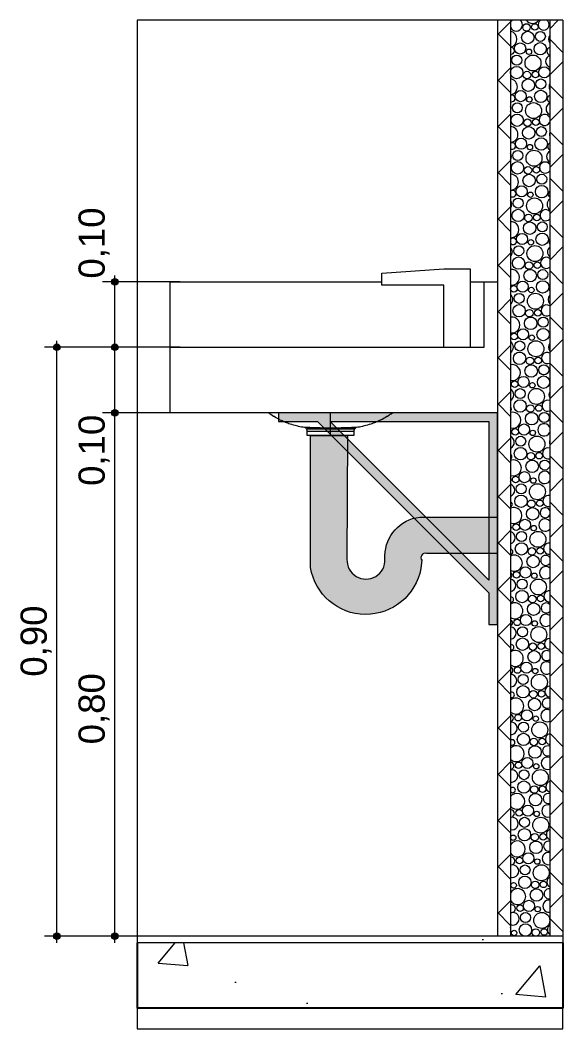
# Model space of a CAD drawing. Header units: metres. Extents: x -1.1 to 45.1, y -1 to 1.8.
# Drawn here: x 37.534 to 38.363, y -0.992 to 0.55 of the extents above; entities that cross this region are included whole.
import ezdxf

# ---------------------------------------------------------------- set-up
doc = ezdxf.new("R2010")
doc.units = ezdxf.units.M
doc.header["$MEASUREMENT"] = 0
for name, color, linetype, lineweight, true_color in [('01_BPC.180e Vista Bancada_22_COTAS EXECUTIVO.EXEC_Caneta_No__25', 7, 'Continuous', 13, 0x982312), ('01_BPC.180e Vista Bancada_22_LAJES.EST_Caneta_No__254', 7, 'Continuous', 0, 0xd1c9ad), ('01_BPC.180e Vista Bancada_22_LAJES.EST_Caneta_No__95', 7, 'Continuous', 0, 0xaeaeae), ('01_BPC.180e Vista Bancada_22_LAJES.EST_Caneta_No__97', 7, 'Continuous', 13, 0x6b6b6b), ('01_BPC.180e Vista Bancada_22_LOUCAS-METAIS.ARQ_Caneta_No__13', 7, 'Continuous', 0, 0xaaaaaa), ('01_BPC.180e Vista Bancada_22_LOUCAS-METAIS.ARQ_Caneta_No__95', 7, 'Continuous', 0, 0xaeaeae), ('01_BPC.180e Vista Bancada_22_LOUCAS-METAIS.ARQ_Caneta_No__96', 7, 'Continuous', 0, 0xb6b6b6), ('01_BPC.180e Vista Bancada_22_PAREDE CONSTRUIR_Caneta_No__19', 7, 'Continuous', 0, 0xe9e9e9), ('01_BPC.180e Vista Bancada_22_PAREDE CONSTRUIR_Caneta_No__95', 7, 'Continuous', 0, 0xaeaeae), ('01_BPC.180e Vista Bancada_22_PAREDE CONSTRUIR_Caneta_No__96', 7, 'Continuous', 0, 0xb6b6b6)]:
    doc.layers.add(name, color=color, linetype=linetype, lineweight=lineweight, true_color=true_color)
for name, color, linetype, lineweight in [('01_BPC.180e Vista Bancada_22_LAJES.EST_Caneta_No__4', 7, 'Continuous', 25), ('01_BPC.180e Vista Bancada_22_LAJES.EST_Caneta_No__7', 7, 'Continuous', 13), ('01_BPC.180e Vista Bancada_22_PAREDE CONSTRUIR_Caneta_No__241', 7, 'Continuous', 13), ('01_BPC.180e Vista Bancada_22_PAREDE CONSTRUIR_Caneta_No__5', 7, 'Continuous', 20), ('01_BPC.180e Vista Bancada_22_PAREDE CONSTRUIR_Caneta_No__83', 84, 'Continuous', 0)]:
    doc.layers.add(name, color=color, linetype=linetype, lineweight=lineweight)
doc.layers.add('01_BPC.180e Vista Bancada_22_PAREDE CONSTRUIR', color=7, linetype='Continuous')
doc.styles.add('GENERATED_STYLE_1', font='arial.ttf')
pattern_1 = [(45, (101.72671, -0.85023), (-0.03535534, 0.03535534), []), (135, (101.72671, -0.85023), (0.03535534, 0.03535534), [])]

# ---------------------------------------------------------------- blocks, each defined once
blk = doc.blocks.new('*X182', base_point=(26.7118, -15.2096))
at = {"layer": '01_BPC.180e Vista Bancada_22_PAREDE CONSTRUIR_Caneta_No__96', "color": 253, "linetype": 'Continuous', "lineweight": 0, "ltscale": 1000, "true_color": 0xb6b6b6}
for centre, radius in [((38.3073, 0.5387), 0.00572), ((38.32, 0.5394), 0.00501), ((38.3092, 0.5232), 0.00954), ((38.3284, 0.525), 0.00767), ((38.2975, 0.5065), 0.00851), ((38.3282, 0.5061), 0.00946), ((38.2924, 0.4886), 0.00767), ((38.3172, 0.4843), 0.0122), ((38.311, 0.5014), 0.00414), ((38.2922, 0.4697), 0.00946), ((38.3343, 0.4701), 0.00851), ((38.308, 0.4659), 0.00572), ((38.3208, 0.4666), 0.00501), ((38.31, 0.4504), 0.00954), ((38.3292, 0.4522), 0.00767), ((38.2983, 0.4337), 0.00851), ((38.3117, 0.4286), 0.00414), ((38.329, 0.4333), 0.00946), ((38.2932, 0.4158), 0.00767), ((38.318, 0.4115), 0.0122), ((38.293, 0.3969), 0.00946), ((38.3107, 0.3776), 0.00954), ((38.3088, 0.3931), 0.00572), ((38.3215, 0.3938), 0.00501), ((38.3299, 0.3794), 0.00767), ((38.299, 0.3609), 0.00851), ((38.3125, 0.3558), 0.00414), ((38.3297, 0.3605), 0.00946), ((38.2939, 0.343), 0.00767), ((38.3187, 0.3387), 0.0122), ((38.2937, 0.3241), 0.00946), ((38.3095, 0.3203), 0.00572), ((38.3223, 0.321), 0.00501), ((38.3114, 0.3048), 0.00954), ((38.3306, 0.3066), 0.00767), ((38.2997, 0.2881), 0.00851), ((38.3304, 0.2877), 0.00946), ((38.2946, 0.2702), 0.00767), ((38.3195, 0.2659), 0.0122), ((38.3132, 0.283), 0.00414), ((38.2944, 0.2513), 0.00946), ((38.3102, 0.2475), 0.00572), ((38.323, 0.2482), 0.00501), ((38.3122, 0.232), 0.00954), ((38.3314, 0.2338), 0.00767), ((38.3005, 0.2153), 0.00851), ((38.3312, 0.2149), 0.00946), ((38.2954, 0.1974), 0.00767), ((38.3202, 0.1931), 0.0122), ((38.314, 0.2102), 0.00414), ((38.2952, 0.1785), 0.00946), ((38.311, 0.1747), 0.00572), ((38.3238, 0.1754), 0.00501), ((38.3129, 0.1592), 0.00954), ((38.3321, 0.161), 0.00767), ((38.2878, 0.139), 0.00501), ((38.3012, 0.1425), 0.00851), ((38.3147, 0.1374), 0.00414), ((38.3319, 0.1421), 0.00946), ((38.2961, 0.1246), 0.00767), ((38.3209, 0.1203), 0.0122), ((38.2959, 0.1057), 0.00946), ((38.3137, 0.0864), 0.00954), ((38.3117, 0.1019), 0.00572), ((38.3245, 0.1026), 0.00501), ((38.3329, 0.0882), 0.00767), ((38.302, 0.0697), 0.00851), ((38.3327, 0.0693), 0.00946), ((38.2885, 0.0662), 0.00501), ((38.3154, 0.0646), 0.00414), ((38.2969, 0.0518), 0.00767), ((38.3217, 0.0475), 0.0122), ((38.2967, 0.0329), 0.00946), ((38.3125, 0.0291), 0.00572), ((38.3252, 0.0298), 0.00501), ((38.3144, 0.0136), 0.00954), ((38.3336, 0.0154), 0.00767), ((38.3027, -0.0031), 0.00851), ((38.3334, -0.0035), 0.00946), ((38.2892, -0.0066), 0.00501), ((38.2976, -0.021), 0.00767), ((38.3224, -0.0253), 0.0122), ((38.3162, -0.0082), 0.00414), ((38.2974, -0.0399), 0.00946), ((38.3132, -0.0437), 0.00572), ((38.326, -0.043), 0.00501), ((38.3151, -0.0592), 0.00954), ((38.3344, -0.0574), 0.00767), ((38.29, -0.0794), 0.00501), ((38.3035, -0.0759), 0.00851), ((38.3169, -0.081), 0.00414), ((38.2984, -0.0938), 0.00767), ((38.3232, -0.0981), 0.0122), ((38.2981, -0.1127), 0.00946), ((38.3159, -0.132), 0.00954), ((38.314, -0.1165), 0.00572), ((38.3267, -0.1158), 0.00501), ((38.3351, -0.1302), 0.00767), ((38.2907, -0.1522), 0.00501), ((38.3042, -0.1487), 0.00851), ((38.3177, -0.1538), 0.00414), ((38.2991, -0.1666), 0.00767), ((38.3239, -0.1709), 0.0122), ((38.2989, -0.1855), 0.00946), ((38.3147, -0.1893), 0.00572), ((38.3275, -0.1886), 0.00501), ((38.3166, -0.2048), 0.00954), ((38.3049, -0.2215), 0.00851), ((38.2915, -0.225), 0.00501), ((38.3184, -0.2266), 0.00414), ((38.2998, -0.2394), 0.00767), ((38.3247, -0.2437), 0.0122), ((38.2996, -0.2583), 0.00946), ((38.3154, -0.2621), 0.00572), ((38.3282, -0.2614), 0.00501), ((38.3174, -0.2776), 0.00954), ((38.2922, -0.2978), 0.00501), ((38.3057, -0.2943), 0.00851), ((38.3006, -0.3122), 0.00767), ((38.3254, -0.3165), 0.0122), ((38.3192, -0.2994), 0.00414), ((38.3004, -0.3311), 0.00946), ((38.3162, -0.3349), 0.00572), ((38.3289, -0.3342), 0.00501), ((38.3181, -0.3504), 0.00954), ((38.2929, -0.3706), 0.00501), ((38.3064, -0.3671), 0.00851), ((38.3199, -0.3722), 0.00414), ((38.3013, -0.385), 0.00767), ((38.3261, -0.3893), 0.0122), ((38.3011, -0.4039), 0.00946), ((38.3189, -0.4232), 0.00954), ((38.3169, -0.4077), 0.00572), ((38.3297, -0.407), 0.00501), ((38.3072, -0.4399), 0.00851), ((38.2937, -0.4434), 0.00501), ((38.3206, -0.445), 0.00414), ((38.3021, -0.4578), 0.00767), ((38.3269, -0.4621), 0.0122), ((38.3019, -0.4767), 0.00946), ((38.3177, -0.4805), 0.00572), ((38.3304, -0.4798), 0.00501), ((38.3196, -0.496), 0.00954), ((38.3079, -0.5127), 0.00851), ((38.2944, -0.5162), 0.00501), ((38.3028, -0.5306), 0.00767), ((38.3276, -0.5349), 0.0122), ((38.3214, -0.5178), 0.00414), ((38.3026, -0.5495), 0.00946), ((38.3184, -0.5533), 0.00572), ((38.3312, -0.5526), 0.00501), ((38.3203, -0.5688), 0.00954), ((38.2952, -0.589), 0.00501), ((38.3086, -0.5855), 0.00851), ((38.3035, -0.6034), 0.00767), ((38.3284, -0.6077), 0.0122), ((38.3221, -0.5905), 0.00414), ((38.3033, -0.6223), 0.00946), ((38.3191, -0.6261), 0.00572), ((38.3319, -0.6254), 0.00501), ((38.3211, -0.6416), 0.00954), ((38.2959, -0.6618), 0.00501), ((38.3094, -0.6583), 0.00851), ((38.3229, -0.6633), 0.00414), ((38.3043, -0.6762), 0.00767), ((38.3291, -0.6805), 0.0122), ((38.3041, -0.6951), 0.00946), ((38.3199, -0.6989), 0.00572), ((38.3327, -0.6982), 0.00501), ((38.2869, -0.6997), 0.00414), ((38.3218, -0.7144), 0.00954), ((38.3101, -0.7311), 0.00851), ((38.2967, -0.7346), 0.00501), ((38.3236, -0.7361), 0.00414), ((38.305, -0.749), 0.00767), ((38.3298, -0.7533), 0.0122), ((38.2876, -0.7725), 0.00414), ((38.3048, -0.7679), 0.00946), ((38.3206, -0.7717), 0.00572), ((38.3334, -0.771), 0.00501), ((38.3226, -0.7872), 0.00954), ((38.3109, -0.8039), 0.00851), ((38.2974, -0.8074), 0.00501), ((38.3058, -0.8218), 0.00767), ((38.3306, -0.8261), 0.0122), ((38.3243, -0.8089), 0.00414), ((38.3056, -0.8407), 0.00946), ((38.2883, -0.8453), 0.00414), ((38.3214, -0.8445), 0.00572), ((38.3341, -0.8438), 0.00501)]:
    blk.add_circle(centre, radius, dxfattribs=at)
for centre, radius, start, end in [((38.2915, 0.5425), 0.00946, 202.6715, 50.3911), ((38.2915, 0.5425), 0.00946, 129.6091, 157.3285), ((38.3165, 0.5571), 0.0122, 216.7668, 323.2333), ((38.3335, 0.5429), 0.00851, 126.3313, 53.669), ((38.2805, 0.5207), 0.0122, 280.5606, 79.4394), ((38.3532, 0.5207), 0.0122, 149.0351, 210.9649), ((38.284, 0.503), 0.00501, 254.9492, 105.0508), ((38.346, 0.4868), 0.00954, 109.6645, 250.3355), ((38.344, 0.5023), 0.00572, 102.9185, 257.0815), ((38.2812, 0.4479), 0.0122, 277.0483, 82.9517), ((38.354, 0.4479), 0.0122, 156.6429, 203.3571), ((38.2848, 0.4302), 0.00501, 245.9493, 114.0507), ((38.3448, 0.4295), 0.00572, 110.6865, 249.3135), ((38.274, 0.414), 0.00954, 337.1008, 22.8992), ((38.3467, 0.414), 0.00954, 114.4709, 245.5291), ((38.335, 0.3973), 0.00851, 24.5642, 335.4358), ((38.282, 0.3751), 0.0122, 273.5624, 86.4376), ((38.3547, 0.3751), 0.0122, 168.1312, 191.8688), ((38.2855, 0.3574), 0.00501, 236.2608, 123.7392), ((38.3455, 0.3567), 0.00572, 118.8779, 241.1221), ((38.2747, 0.3412), 0.00954, 327.5087, 32.4913), ((38.3474, 0.3412), 0.00954, 119.4687, 240.5313), ((38.3357, 0.3245), 0.00851, 34.6779, 325.3221), ((38.2827, 0.3023), 0.0122, 270.0898, 89.9102), ((38.2863, 0.2846), 0.00501, 225.3091, 134.6909), ((38.3462, 0.2839), 0.00572, 127.7802, 232.2198), ((38.2754, 0.2684), 0.00954, 319.9742, 40.0258), ((38.3482, 0.2684), 0.00954, 124.727, 235.273), ((38.3365, 0.2517), 0.00851, 42.6733, 317.3267), ((38.2835, 0.2295), 0.0122, 266.6174, 93.3826), ((38.287, 0.2118), 0.00501, 211.663, 148.337), ((38.2762, 0.1956), 0.00954, 313.4749, 46.5251), ((38.3489, 0.1956), 0.00954, 130.3447, 229.6553), ((38.347, 0.2111), 0.00572, 137.9297, 222.0703), ((38.3372, 0.1789), 0.00851, 49.6016, 310.3984), ((38.2842, 0.1567), 0.0122, 263.1326, 96.8674), ((38.3477, 0.1383), 0.00572, 150.6934, 209.3066), ((38.2769, 0.1228), 0.00954, 307.6125, 52.3875), ((38.3497, 0.1228), 0.00954, 136.4774, 223.5226), ((38.338, 0.1061), 0.00851, 55.8774, 304.1226), ((38.2849, 0.0839), 0.0122, 259.622, 100.378), ((38.2777, 0.05), 0.00954, 302.1813, 57.8187), ((38.3504, 0.05), 0.00954, 143.4003, 216.5997), ((38.3387, 0.0333), 0.00851, 61.7166, 298.2834), ((38.2794, 0.0282), 0.00414, 322.9258, 37.0742), ((38.2857, 0.0111), 0.0122, 256.0715, 103.9285), ((38.2784, -0.0228), 0.00954, 297.0574, 62.9426), ((38.3511, -0.0228), 0.00954, 151.7074, 208.2926), ((38.2802, -0.0446), 0.00414, 308.2095, 51.7905), ((38.3395, -0.0395), 0.00851, 67.2506, 292.7494), ((38.2864, -0.0617), 0.0122, 252.4655, 107.5345), ((38.3341, -0.0763), 0.00946, 24.7078, 335.2922), ((38.2791, -0.0956), 0.00954, 292.1581, 67.8419), ((38.3402, -0.1123), 0.00851, 72.5683, 287.4317), ((38.3519, -0.0956), 0.00954, 163.3869, 196.6131), ((38.2809, -0.1174), 0.00414, 296.0542, 63.9458), ((38.2872, -0.1345), 0.0122, 248.7862, 111.2138), ((38.278, -0.1529), 0.00572, 326.8949, 33.1051), ((38.3349, -0.1491), 0.00946, 33.8929, 326.1071), ((38.2799, -0.1684), 0.00954, 287.4244, 72.5756), ((38.3409, -0.1851), 0.00851, 77.7349, 282.2651), ((38.2817, -0.1902), 0.00414, 285.0644, 74.9356), ((38.2879, -0.2073), 0.0122, 245.0126, 114.9874), ((38.3358, -0.203), 0.00767, 25.7607, 334.2393), ((38.3356, -0.2219), 0.00946, 41.2612, 318.7388), ((38.2787, -0.2257), 0.00572, 315.0708, 44.9292), ((38.2806, -0.2412), 0.00954, 282.8106, 77.1894), ((38.2824, -0.263), 0.00414, 274.6223, 85.3777), ((38.3417, -0.2579), 0.00851, 82.8017, 277.1983), ((38.2887, -0.2801), 0.0122, 241.1192, 118.8808), ((38.3366, -0.2758), 0.00767, 36.4908, 323.5092), ((38.3364, -0.2947), 0.00946, 47.6746, 312.3254), ((38.2794, -0.2985), 0.00572, 305.3304, 54.6696), ((38.2814, -0.314), 0.00954, 278.28, 81.72), ((38.3424, -0.3307), 0.00851, 87.8124, 272.1876), ((38.2832, -0.3358), 0.00414, 264.334, 95.666), ((38.2894, -0.3529), 0.0122, 237.0738, 122.9262), ((38.3373, -0.3486), 0.00767, 44.9854, 315.0146), ((38.2802, -0.3713), 0.00572, 296.654, 63.346), ((38.3371, -0.3675), 0.00946, 53.4895, 306.5105), ((38.2821, -0.3868), 0.00954, 273.801, 86.199), ((38.3432, -0.4035), 0.00851, 92.8064, 267.1936), ((38.2839, -0.4086), 0.00414, 253.8563, 106.1437), ((38.2901, -0.4257), 0.0122, 232.8339, 127.1661), ((38.3381, -0.4214), 0.00767, 52.3655, 307.6345), ((38.3379, -0.4403), 0.00946, 58.8955, 301.1045), ((38.2809, -0.4441), 0.00572, 288.5971, 71.4029), ((38.2829, -0.4596), 0.00954, 269.3453, 90.6547), ((38.2846, -0.4814), 0.00414, 242.7828, 117.2172), ((38.3439, -0.4763), 0.00851, 97.8219, 262.1781), ((38.2909, -0.4985), 0.0122, 228.341, 131.659), ((38.3388, -0.4942), 0.00767, 59.0722, 300.9278), ((38.3386, -0.5131), 0.00946, 64.009, 295.991), ((38.2817, -0.5169), 0.00572, 280.9074, 79.0926), ((38.2836, -0.5324), 0.00954, 264.8856, 95.1144), ((38.2854, -0.5541), 0.00414, 230.4552, 129.5448), ((38.3446, -0.5491), 0.00851, 102.8986, 257.1014), ((38.2916, -0.5713), 0.0122, 223.509, 136.491), ((38.3395, -0.567), 0.00767, 65.3362, 294.6638), ((38.2824, -0.5897), 0.00572, 273.413, 86.587), ((38.3393, -0.5859), 0.00946, 68.9084, 291.0916), ((38.2843, -0.6052), 0.00954, 260.3946, 99.6054), ((38.3454, -0.6219), 0.00851, 108.0809, 251.9191), ((38.2861, -0.6269), 0.00414, 215.3138, 144.6862), ((38.2924, -0.6441), 0.0122, 218.202, 141.798), ((38.3403, -0.6398), 0.00767, 71.2991, 288.7009), ((38.2831, -0.6625), 0.00572, 265.977, 94.023), ((38.3401, -0.6587), 0.00946, 73.6509, 286.3491), ((38.2851, -0.678), 0.00954, 255.843, 104.157), ((38.3461, -0.6947), 0.00851, 113.4214, 246.5786), ((38.2931, -0.7169), 0.0122, 212.1772, 147.8228), ((38.341, -0.7126), 0.00767, 77.0581, 282.9419), ((38.3408, -0.7315), 0.00946, 78.2806, 281.7194), ((38.2839, -0.7353), 0.00572, 258.472, 101.528), ((38.2858, -0.7508), 0.00954, 251.198, 108.802), ((38.3469, -0.7675), 0.00851, 118.9878, 241.0122), ((38.2938, -0.7897), 0.0122, 204.9095, 155.0905), ((38.3418, -0.7854), 0.00767, 82.6865, 277.3135), ((38.3416, -0.8043), 0.00946, 82.8338, 277.1662), ((38.2846, -0.8081), 0.00572, 250.7594, 109.2406), ((38.2866, -0.8236), 0.00954, 246.4208, 113.5792), ((38.2749, -0.8403), 0.00851, 337.7335, 22.2665), ((38.3476, -0.8403), 0.00851, 124.8728, 235.1272)]:
    blk.add_arc(centre, radius, start, end, dxfattribs=at)

msp = doc.modelspace()

# ---------------------------------------------------------------- hatches: boundary and pattern name
at = {"layer": '01_BPC.180e Vista Bancada_22_COTAS EXECUTIVO.EXEC_Caneta_No__25', "linetype": 'Continuous', "lineweight": 13, "true_color": 0x982312}
for points in [[(37.6733, 0.1498), (37.6737, 0.1479), (37.6748, 0.1462), (37.6764, 0.1451), (37.6783, 0.1448), (37.6802, 0.1451), (37.6819, 0.1462), (37.683, 0.1479), (37.6833, 0.1498), (37.683, 0.1517), (37.6819, 0.1533), (37.6802, 0.1544), (37.6783, 0.1548), (37.6764, 0.1544), (37.6748, 0.1533), (37.6737, 0.1517)], [(37.5848, 0.0498), (37.5852, 0.0479), (37.5862, 0.0462), (37.5879, 0.0451), (37.5898, 0.0448), (37.5917, 0.0451), (37.5933, 0.0462), (37.5944, 0.0479), (37.5948, 0.0498), (37.5944, 0.0517), (37.5933, 0.0533), (37.5917, 0.0544), (37.5898, 0.0548), (37.5879, 0.0544), (37.5862, 0.0533), (37.5852, 0.0517)], [(37.6733, 0.0498), (37.6737, 0.0479), (37.6748, 0.0462), (37.6764, 0.0451), (37.6783, 0.0448), (37.6802, 0.0451), (37.6819, 0.0462), (37.683, 0.0479), (37.6833, 0.0498), (37.683, 0.0517), (37.6819, 0.0533), (37.6802, 0.0544), (37.6783, 0.0548), (37.6764, 0.0544), (37.6748, 0.0533), (37.6737, 0.0517)], [(37.6733, -0.0502), (37.6737, -0.0521), (37.6748, -0.0538), (37.6764, -0.0549), (37.6783, -0.0552), (37.6802, -0.0549), (37.6819, -0.0538), (37.683, -0.0521), (37.6833, -0.0502), (37.683, -0.0483), (37.6819, -0.0467), (37.6802, -0.0456), (37.6783, -0.0452), (37.6764, -0.0456), (37.6748, -0.0467), (37.6737, -0.0483)], [(37.5848, -0.8502), (37.5852, -0.8521), (37.5862, -0.8538), (37.5879, -0.8549), (37.5898, -0.8552), (37.5917, -0.8549), (37.5933, -0.8538), (37.5944, -0.8521), (37.5948, -0.8502), (37.5944, -0.8483), (37.5933, -0.8467), (37.5917, -0.8456), (37.5898, -0.8452), (37.5879, -0.8456), (37.5862, -0.8467), (37.5852, -0.8483)], [(37.6733, -0.8502), (37.6737, -0.8521), (37.6748, -0.8538), (37.6764, -0.8549), (37.6783, -0.8552), (37.6802, -0.8549), (37.6819, -0.8538), (37.683, -0.8521), (37.6833, -0.8502), (37.683, -0.8483), (37.6819, -0.8467), (37.6802, -0.8456), (37.6783, -0.8452), (37.6764, -0.8456), (37.6748, -0.8467), (37.6737, -0.8483)]]:
    msp.add_hatch(color=24, dxfattribs=at).paths.add_polyline_path(points)
at = {"layer": '01_BPC.180e Vista Bancada_22_LAJES.EST_Caneta_No__254', "linetype": 'Continuous', "lineweight": 0, "true_color": 0xd1c9ad}
h = msp.add_hatch(dxfattribs=at)
h.set_pattern_fill('Haie_OD_0016', color=9, style=0, pattern_type=2)
h.set_pattern_definition([(45, (101.7267, -0.35023), (-0.159099, 0.159099), [0, -0.15, 0, -0.225]), (110, (102.2267, -0.35023), (0.21143084, 0.0769545), [0, -0.11, 0, -0.19])])
h.paths.add_polyline_path([(37.7127, -0.8502), (37.7127, -0.8602), (38.3627, -0.8602), (38.3627, -0.8502)])
at = {"layer": '01_BPC.180e Vista Bancada_22_LAJES.EST_Caneta_No__97', "linetype": 'Continuous', "lineweight": 13, "true_color": 0x6b6b6b}
h = msp.add_hatch(dxfattribs=at)
h.set_pattern_fill('AR_CONC_0016', color=251, style=0, pattern_type=2)
h.set_pattern_definition([(50, (101.7267, -0.85023), (-0.546554, 0.0478173), [0.05715, -0.62865]), (355, (101.7267, -0.85023), (-0.1057303, 0.5731705), [0.04572, -0.5029218]), (100.4514, (101.77226, -0.8542), (0.4408237, 0.5253533), [0.04857, -0.5342707]), (46.1842, (101.7267, -0.6978), (-0.813237, 0.126127), [0.085725, -0.942975]), (96.6356, (101.7945, -0.70834), (0.712212, 0.742278), [0.072855, -0.801407]), (351.1842, (101.7267, -0.6978), (0.712212, 0.742278), [0.06858, -0.754379]), (21, (101.8029, -0.73593), (-0.4548432, 0.3067956), [0.05715, -0.62865]), (326, (101.8029, -0.73593), (0.185406, 0.552564), [0.04572, -0.50292]), (71.4514, (101.8408, -0.7615), (0.6402493, 0.2457683), [0.04857, -0.53427]), (37.5, (101.7267, -0.85023), (0.0092658, 0.2536651), [0, -0.496824, 0, -0.51054, 0, -0.504825]), (7.5, (101.7267, -0.85023), (0.200459, 0.3005417), [0, -0.291084, 0, -0.485394, 0, -0.192405]), (327.5, (101.55678, -0.85023), (-0.4067718, 0.0171862), [0, -0.1905, 0, -0.59436, 0, -0.78867]), (317.5, (101.4806, -0.85023), (0.4443875, 0.0762795), [0, -0.24765, 0, -0.394716, 0, -0.56007])])
h.paths.add_polyline_path([(37.7127, -0.8602), (37.7127, -0.9602), (38.3627, -0.9602), (38.3627, -0.8602)])
at = {"layer": '01_BPC.180e Vista Bancada_22_PAREDE CONSTRUIR_Caneta_No__19', "linetype": 'Continuous', "lineweight": 0, "true_color": 0x747474}
msp.add_hatch(color=8, dxfattribs=at).paths.add_polyline_path([(37.9773, -0.2868, 0.84251), (38.1458, -0.2882), (38.1475, -0.2757, -0.731296), (38.1545, -0.2651), (38.2632, -0.2651), (38.2632, -0.2098), (38.1558, -0.2098), (38.1441, -0.2098, 0.37921), (38.091, -0.2686), (38.091, -0.274, -1.047804), (38.033, -0.274), (38.0337, -0.0852), (37.9773, -0.0854)])
at = {"layer": '01_BPC.180e Vista Bancada_22_PAREDE CONSTRUIR_Caneta_No__83', "linetype": 'Continuous', "lineweight": 0}
h = msp.add_hatch(dxfattribs=at)
h.set_pattern_fill('Placomur_0016', color=84, style=0, pattern_type=2)
h.set_pattern_definition(pattern_1)
h.paths.add_polyline_path([(38.2827, 0.5498), (38.2627, 0.5498), (38.2627, -0.8502), (38.2827, -0.8502)])
h = msp.add_hatch(dxfattribs=at)
h.set_pattern_fill('Placomur_0016', color=84, style=0, pattern_type=2)
h.set_pattern_definition(pattern_1)
h.paths.add_polyline_path([(38.3427, 0.5498), (38.3427, -0.8502), (38.3627, -0.8502), (38.3627, 0.5498)])
at = {"layer": '01_BPC.180e Vista Bancada_22_PAREDE CONSTRUIR_Caneta_No__95', "linetype": 'Continuous', "lineweight": 0, "true_color": 0x797979}
h = msp.add_hatch(color=8, dxfattribs=at)
h.paths.add_polyline_path([(38.2627, -0.0638), (38.2627, -0.0502), (37.9282, -0.0502), (37.9282, -0.0638), (37.9882, -0.0638), (38.2496, -0.3252), (38.2496, -0.3738), (38.2627, -0.3738)])
h.paths.add_polyline_path([(38.2496, -0.0638), (38.2496, -0.306), (38.0074, -0.0638)], flags=0)

# ---------------------------------------------------------------- linework, layer by layer
at = {"layer": '01_BPC.180e Vista Bancada_22_COTAS EXECUTIVO.EXEC_Caneta_No__25', "color": 24, "linetype": 'Continuous', "lineweight": 13, "ltscale": 1000, "true_color": 0x982312}
for p, q in [((37.6783, 0.1548), (37.6783, 0.1598)), ((37.6733, 0.1498), (37.6596, 0.1498)), ((37.6783, 0.0548), (37.6783, 0.1448)), ((37.7783, 0.1498), (37.6833, 0.1498)), ((37.5848, 0.0498), (37.571, 0.0498)), ((37.5898, 0.0548), (37.5898, 0.0598)), ((37.6898, 0.0498), (37.5948, 0.0498)), ((37.6733, 0.0498), (37.6596, 0.0498)), ((37.7783, 0.0498), (37.6833, 0.0498)), ((37.5898, -0.8452), (37.5898, 0.0448)), ((37.6783, -0.0452), (37.6783, 0.0448)), ((37.6733, -0.0502), (37.6596, -0.0502)), ((37.6783, -0.8452), (37.6783, -0.0552)), ((37.7783, -0.0502), (37.6833, -0.0502)), ((37.5848, -0.8502), (37.571, -0.8502)), ((37.5898, -0.8602), (37.5898, -0.8552)), ((37.6898, -0.8502), (37.5948, -0.8502)), ((37.6733, -0.8502), (37.6596, -0.8502)), ((37.6783, -0.8602), (37.6783, -0.8552)), ((37.7783, -0.8502), (37.6833, -0.8502))]:
    msp.add_line(p, q, dxfattribs=at)
for centre in [(37.6783, 0.1498), (37.5898, 0.0498), (37.6783, 0.0498), (37.6783, -0.0502), (37.5898, -0.8502), (37.6783, -0.8502)]:
    msp.add_circle(centre, 0.005, dxfattribs=at)
at = {"layer": '01_BPC.180e Vista Bancada_22_LAJES.EST_Caneta_No__4', "color": 7, "linetype": 'Continuous', "lineweight": 25, "ltscale": 1000}
for p, q in [((37.7127, -0.8602), (37.7127, -0.9602)), ((38.3627, -0.8602), (38.3627, -0.9602)), ((38.3627, -0.9602), (37.7127, -0.9602))]:
    msp.add_line(p, q, dxfattribs=at)
at = {"layer": '01_BPC.180e Vista Bancada_22_LAJES.EST_Caneta_No__7', "color": 7, "linetype": 'Continuous', "lineweight": 13, "ltscale": 1000}
for p, q in [((37.7127, -0.8502), (37.7127, -0.8602)), ((38.2627, -0.8502), (37.7127, -0.8502)), ((38.3627, -0.8602), (37.7127, -0.8602)), ((38.3627, -0.8502), (38.3627, -0.8602))]:
    msp.add_line(p, q, dxfattribs=at)
at = {"layer": '01_BPC.180e Vista Bancada_22_LAJES.EST_Caneta_No__7', "color": 7, "linetype": 'Continuous', "lineweight": 13, "ltscale": 1000, "flags": 128}
msp.add_lwpolyline([(38.3627, -0.8502), (38.3427, -0.8502), (38.2827, -0.8502), (38.2627, -0.8502)], dxfattribs=at)
at = {"layer": '01_BPC.180e Vista Bancada_22_LAJES.EST_Caneta_No__95', "color": 253, "linetype": 'Continuous', "lineweight": 0, "ltscale": 1000, "true_color": 0xaeaeae}
for p, q in [((37.7127, -0.9602), (37.7127, -0.9918)), ((38.3627, -0.9918), (38.3627, -0.9602)), ((37.7127, -0.9918), (38.3627, -0.9918))]:
    msp.add_line(p, q, dxfattribs=at)
at = {"layer": '01_BPC.180e Vista Bancada_22_LOUCAS-METAIS.ARQ_Caneta_No__13', "color": 253, "linetype": 'Continuous', "lineweight": 0, "ltscale": 1000, "true_color": 0xaaaaaa}
for p, q in [((38.2427, 0.1498), (38.2627, 0.1498)), ((38.2427, 0.0498), (38.2427, 0.1498)), ((37.7627, 0.0498), (38.2427, 0.0498)), ((37.7627, -0.0502), (37.7627, 0.0498)), ((38.2627, -0.0502), (37.7627, -0.0502))]:
    msp.add_line(p, q, dxfattribs=at)
at = {"layer": '01_BPC.180e Vista Bancada_22_LOUCAS-METAIS.ARQ_Caneta_No__95', "color": 253, "linetype": 'Continuous', "lineweight": 0, "ltscale": 1000, "true_color": 0xaeaeae}
for p, q in [((37.7627, 0.1498), (38.0861, 0.1498)), ((37.7627, 0.0498), (37.7627, 0.1498)), ((38.2211, 0.1498), (38.2427, 0.1498))]:
    msp.add_line(p, q, dxfattribs=at)
at = {"layer": '01_BPC.180e Vista Bancada_22_LOUCAS-METAIS.ARQ_Caneta_No__96', "color": 253, "linetype": 'Continuous', "lineweight": 0, "ltscale": 1000, "true_color": 0xb6b6b6}
for p, q in [((38.0861, 0.1631), (38.1811, 0.1698)), ((38.1811, 0.1698), (38.2211, 0.1698)), ((38.2211, 0.1698), (38.2211, 0.0498)), ((38.0861, 0.1448), (38.0861, 0.1631)), ((38.1811, 0.1448), (38.0861, 0.1448)), ((38.1811, 0.0498), (38.1811, 0.1448)), ((37.9131, -0.0504), (37.9129, -0.0502)), ((37.915, -0.0518), (37.9131, -0.0504)), ((37.9159, -0.0524), (37.915, -0.0518)), ((37.9169, -0.0531), (37.9159, -0.0524)), ((37.9189, -0.0544), (37.9169, -0.0531)), ((37.9209, -0.0557), (37.9189, -0.0544)), ((37.9217, -0.0562), (37.9209, -0.0557)), ((37.9236, -0.0574), (37.9217, -0.0562)), ((37.9256, -0.0585), (37.9236, -0.0574)), ((37.9277, -0.0596), (37.9256, -0.0585)), ((37.9297, -0.0607), (37.9277, -0.0596)), ((37.9301, -0.0609), (37.9297, -0.0607)), ((37.9324, -0.062), (37.9301, -0.0609)), ((38.0078, -0.0505), (38.0078, -0.0502)), ((38.0078, -0.0515), (38.0078, -0.0505)), ((38.0078, -0.0525), (38.0078, -0.0515)), ((38.0078, -0.0537), (38.0078, -0.0525)), ((38.0078, -0.0548), (38.0078, -0.0537)), ((38.0078, -0.0559), (38.0078, -0.0548)), ((38.0078, -0.0569), (38.0078, -0.0559)), ((38.0078, -0.057), (38.0078, -0.0569)), ((38.0078, -0.058), (38.0078, -0.057)), ((38.0078, -0.0589), (38.0078, -0.058)), ((38.0078, -0.0599), (38.0078, -0.0589)), ((38.0078, -0.0607), (38.0078, -0.0599)), ((38.0078, -0.0624), (38.0078, -0.0607)), ((38.0861, -0.0606), (38.0828, -0.0622)), ((38.0855, -0.0609), (38.0832, -0.062)), ((38.0876, -0.0598), (38.0855, -0.0609)), ((38.0876, -0.0598), (38.0861, -0.0606)), ((38.0898, -0.0586), (38.0876, -0.0598)), ((38.0919, -0.0574), (38.0898, -0.0586)), ((38.0939, -0.0562), (38.0919, -0.0574)), ((38.0947, -0.0557), (38.0939, -0.0562)), ((38.0967, -0.0544), (38.0947, -0.0557)), ((38.0987, -0.0531), (38.0967, -0.0544)), ((38.1005, -0.0519), (38.0987, -0.0531)), ((38.1004, -0.0519), (38.1005, -0.0519)), ((38.1006, -0.0518), (38.1005, -0.0519)), ((38.1025, -0.0504), (38.1006, -0.0518)), ((38.1006, -0.0518), (38.102, -0.0507)), ((38.1007, -0.0517), (38.1006, -0.0518)), ((38.1025, -0.0504), (38.1027, -0.0502)), ((37.934, -0.0628), (37.9324, -0.062)), ((37.9357, -0.0635), (37.934, -0.0628)), ((37.9374, -0.0643), (37.9357, -0.0635)), ((37.9391, -0.065), (37.9374, -0.0643)), ((37.9408, -0.0657), (37.9391, -0.065)), ((37.9426, -0.0663), (37.9408, -0.0657)), ((37.9444, -0.067), (37.9426, -0.0663)), ((37.9462, -0.0676), (37.9444, -0.067)), ((37.9488, -0.0684), (37.9462, -0.0676)), ((37.9513, -0.0692), (37.9488, -0.0684)), ((37.9537, -0.0699), (37.9513, -0.0692)), ((37.9559, -0.0704), (37.9537, -0.0699)), ((37.958, -0.0709), (37.9559, -0.0704)), ((37.9588, -0.0711), (37.958, -0.0709)), ((37.9612, -0.0716), (37.9588, -0.0711)), ((37.9635, -0.072), (37.9612, -0.0716)), ((37.9635, -0.072), (37.9636, -0.072)), ((37.9635, -0.072), (37.9635, -0.072)), ((37.9661, -0.0724), (37.9636, -0.072)), ((37.9686, -0.0728), (37.9661, -0.0724)), ((37.9687, -0.0728), (37.9686, -0.0728)), ((37.9686, -0.0728), (37.9686, -0.0728)), ((37.9689, -0.0729), (37.9687, -0.0728)), ((37.9696, -0.0728), (37.9689, -0.0728)), ((37.969, -0.0729), (37.9689, -0.0729)), ((37.9691, -0.073), (37.969, -0.0729)), ((37.9692, -0.0731), (37.9691, -0.073)), ((37.9696, -0.0732), (37.9692, -0.0731)), ((37.9692, -0.0731), (37.9749, -0.0738)), ((37.9702, -0.0729), (37.9696, -0.0728)), ((37.9706, -0.0732), (37.9696, -0.0732)), ((37.9709, -0.0729), (37.9702, -0.0729)), ((37.9723, -0.0733), (37.9706, -0.0732)), ((37.9717, -0.0729), (37.9709, -0.0729)), ((37.971, -0.0753), (37.9754, -0.0746)), ((37.9728, -0.0753), (37.971, -0.0753)), ((37.9715, -0.0759), (37.971, -0.0753)), ((37.9718, -0.0766), (37.9715, -0.0759)), ((37.9727, -0.0729), (37.9717, -0.0729)), ((37.9721, -0.0773), (37.9718, -0.0766)), ((37.9745, -0.0733), (37.9723, -0.0733)), ((37.9723, -0.0733), (37.9749, -0.0738)), ((37.9742, -0.073), (37.9727, -0.0729)), ((37.978, -0.0753), (37.9728, -0.0753)), ((37.976, -0.073), (37.9742, -0.073)), ((37.9774, -0.0734), (37.9745, -0.0733)), ((37.9749, -0.0738), (37.9754, -0.0746)), ((37.978, -0.0731), (37.976, -0.073)), ((37.9807, -0.0735), (37.9774, -0.0734)), ((37.9802, -0.0732), (37.978, -0.0731)), ((37.9862, -0.0753), (37.978, -0.0753)), ((37.9829, -0.0732), (37.9802, -0.0732)), ((37.9845, -0.0736), (37.9807, -0.0735)), ((37.9858, -0.0733), (37.9829, -0.0732)), ((37.9887, -0.0738), (37.9845, -0.0736)), ((37.9888, -0.0734), (37.9858, -0.0733)), ((37.9964, -0.0753), (37.9862, -0.0753)), ((37.9931, -0.0739), (37.9887, -0.0738)), ((37.992, -0.0735), (37.9888, -0.0734)), ((37.9957, -0.0736), (37.992, -0.0735)), ((37.9979, -0.074), (37.9931, -0.0739)), ((37.997, -0.0737), (37.9957, -0.0736)), ((38.0078, -0.0753), (37.9964, -0.0753)), ((38.0033, -0.0738), (37.997, -0.0737)), ((38.0028, -0.0741), (37.9979, -0.074)), ((38.0078, -0.0742), (38.0028, -0.0741)), ((38.0078, -0.0738), (38.0033, -0.0738)), ((38.0078, -0.064), (38.0078, -0.0624)), ((38.0078, -0.0641), (38.0078, -0.064)), ((38.0078, -0.0645), (38.0078, -0.0641)), ((38.0078, -0.0654), (38.0078, -0.0645)), ((38.0078, -0.0663), (38.0078, -0.0654)), ((38.0078, -0.0671), (38.0078, -0.0663)), ((38.0078, -0.0679), (38.0078, -0.0671)), ((38.0078, -0.0686), (38.0078, -0.0679)), ((38.0078, -0.0693), (38.0078, -0.0686)), ((38.0078, -0.07), (38.0078, -0.0693)), ((38.0078, -0.0706), (38.0078, -0.07)), ((38.0078, -0.0708), (38.0078, -0.0706)), ((38.0078, -0.0717), (38.0078, -0.0708)), ((38.0078, -0.0721), (38.0078, -0.0717)), ((38.0078, -0.0721), (38.0078, -0.0725)), ((38.0078, -0.0729), (38.0078, -0.0725)), ((38.0078, -0.0732), (38.0078, -0.0729)), ((38.0078, -0.0734), (38.0078, -0.0732)), ((38.0078, -0.0736), (38.0078, -0.0734)), ((38.0078, -0.0737), (38.0078, -0.0736)), ((38.0078, -0.0736), (38.0078, -0.0737)), ((38.0078, -0.0738), (38.0078, -0.0738)), ((38.0123, -0.0738), (38.0078, -0.0738)), ((38.0078, -0.0738), (38.0078, -0.0738)), ((38.0078, -0.0739), (38.0078, -0.0738)), ((38.0078, -0.074), (38.0078, -0.0739)), ((38.0078, -0.0742), (38.0078, -0.074)), ((38.0128, -0.0741), (38.0078, -0.0742)), ((38.0078, -0.0744), (38.0078, -0.0742)), ((38.0078, -0.0746), (38.0078, -0.0744)), ((38.0078, -0.0748), (38.0078, -0.0746)), ((38.0078, -0.0751), (38.0078, -0.0748)), ((38.0078, -0.0753), (38.0078, -0.0751)), ((38.0192, -0.0753), (38.0078, -0.0753)), ((38.0078, -0.0759), (38.0078, -0.0753)), ((38.0078, -0.0766), (38.0078, -0.0759)), ((38.0078, -0.0773), (38.0078, -0.0766)), ((38.0186, -0.0737), (38.0123, -0.0738)), ((38.0177, -0.074), (38.0128, -0.0741)), ((38.0224, -0.0739), (38.0177, -0.074)), ((38.0249, -0.0734), (38.0186, -0.0737)), ((38.0294, -0.0753), (38.0192, -0.0753)), ((38.0214, -0.0736), (38.0194, -0.0736)), ((38.0243, -0.0735), (38.0214, -0.0736)), ((38.0269, -0.0738), (38.0224, -0.0739)), ((38.0273, -0.0734), (38.0243, -0.0735)), ((38.0311, -0.0736), (38.0269, -0.0738)), ((38.0301, -0.0733), (38.0273, -0.0734)), ((38.0376, -0.0753), (38.0294, -0.0753)), ((38.0329, -0.0732), (38.0301, -0.0733)), ((38.0349, -0.0735), (38.0311, -0.0736)), ((38.0354, -0.0732), (38.0329, -0.0732)), ((38.0382, -0.0734), (38.0349, -0.0735)), ((38.0367, -0.0731), (38.0354, -0.0732)), ((38.0384, -0.0731), (38.0367, -0.0731)), ((38.0428, -0.0753), (38.0376, -0.0753)), ((38.0411, -0.0733), (38.0382, -0.0734)), ((38.0399, -0.073), (38.0384, -0.0731)), ((38.0413, -0.073), (38.0399, -0.073)), ((38.0433, -0.0733), (38.0411, -0.0733)), ((38.0426, -0.0729), (38.0413, -0.073)), ((38.0437, -0.0729), (38.0426, -0.0729)), ((38.0446, -0.0753), (38.0428, -0.0753)), ((38.045, -0.0732), (38.0433, -0.0733)), ((38.0438, -0.0766), (38.0435, -0.0773)), ((38.0447, -0.0729), (38.0437, -0.0729)), ((38.0441, -0.0759), (38.0438, -0.0766)), ((38.0446, -0.0753), (38.0441, -0.0759)), ((38.0449, -0.0749), (38.0446, -0.0753)), ((38.0455, -0.0729), (38.0447, -0.0729)), ((38.0453, -0.0744), (38.0449, -0.0749)), ((38.046, -0.0732), (38.045, -0.0732)), ((38.0457, -0.074), (38.0453, -0.0744)), ((38.0461, -0.0728), (38.0455, -0.0729)), ((38.046, -0.0736), (38.0457, -0.074)), ((38.0464, -0.0731), (38.046, -0.0732)), ((38.0464, -0.0731), (38.046, -0.0736)), ((38.0468, -0.0728), (38.0461, -0.0728)), ((38.0465, -0.073), (38.0464, -0.0731)), ((38.0467, -0.0729), (38.0465, -0.073)), ((38.0467, -0.0729), (38.0466, -0.0729)), ((38.0469, -0.0728), (38.0467, -0.0729)), ((38.047, -0.0728), (38.0468, -0.0728)), ((38.047, -0.0728), (38.0469, -0.0728)), ((38.0495, -0.0724), (38.047, -0.0728)), ((38.0521, -0.072), (38.0495, -0.0724)), ((38.052, -0.072), (38.0521, -0.072)), ((38.0544, -0.0716), (38.0521, -0.072)), ((38.0568, -0.0711), (38.0544, -0.0716)), ((38.0576, -0.0709), (38.0568, -0.0711)), ((38.0597, -0.0704), (38.0576, -0.0709)), ((38.0618, -0.0699), (38.0597, -0.0704)), ((38.0643, -0.0692), (38.0618, -0.0699)), ((38.0668, -0.0684), (38.0643, -0.0692)), ((38.0694, -0.0676), (38.0668, -0.0684)), ((38.0712, -0.067), (38.0694, -0.0676)), ((38.073, -0.0663), (38.0712, -0.067)), ((38.0748, -0.0657), (38.073, -0.0663)), ((38.0765, -0.065), (38.0748, -0.0657)), ((38.0782, -0.0643), (38.0765, -0.065)), ((38.0799, -0.0635), (38.0782, -0.0643)), ((38.0815, -0.0628), (38.0799, -0.0635)), ((38.0832, -0.062), (38.0815, -0.0628)), ((37.9722, -0.0781), (37.9721, -0.0773)), ((37.9723, -0.0789), (37.9722, -0.0781)), ((37.9727, -0.0789), (37.9723, -0.0789)), ((37.9723, -0.0852), (37.9723, -0.0789)), ((37.9727, -0.0852), (37.9723, -0.0852)), ((37.974, -0.0789), (37.9727, -0.0789)), ((37.974, -0.0852), (37.9727, -0.0852)), ((37.9762, -0.0789), (37.974, -0.0789)), ((37.9762, -0.0852), (37.974, -0.0852)), ((37.9791, -0.0789), (37.9762, -0.0789)), ((37.9791, -0.0852), (37.9762, -0.0852)), ((37.9827, -0.0789), (37.9791, -0.0789)), ((37.9827, -0.0852), (37.9791, -0.0852)), ((37.9869, -0.0789), (37.9827, -0.0789)), ((37.9869, -0.0852), (37.9827, -0.0852)), ((37.9917, -0.0789), (37.9869, -0.0789)), ((37.9917, -0.0852), (37.9869, -0.0852)), ((37.9968, -0.0789), (37.9917, -0.0789)), ((37.9968, -0.0852), (37.9917, -0.0852)), ((38.0022, -0.0789), (37.9968, -0.0789)), ((38.0022, -0.0852), (37.9968, -0.0852)), ((38.0078, -0.0789), (38.0022, -0.0789)), ((38.0078, -0.0852), (38.0022, -0.0852)), ((38.0078, -0.0781), (38.0078, -0.0773)), ((38.0078, -0.0789), (38.0078, -0.0781)), ((38.0134, -0.0789), (38.0078, -0.0789)), ((38.0078, -0.0852), (38.0078, -0.0789)), ((38.0134, -0.0852), (38.0078, -0.0852)), ((38.0188, -0.0789), (38.0134, -0.0789)), ((38.0188, -0.0852), (38.0134, -0.0852)), ((38.0239, -0.0789), (38.0188, -0.0789)), ((38.0239, -0.0852), (38.0188, -0.0852)), ((38.0287, -0.0789), (38.0239, -0.0789)), ((38.0287, -0.0852), (38.0239, -0.0852)), ((38.0329, -0.0789), (38.0287, -0.0789)), ((38.0329, -0.0852), (38.0287, -0.0852)), ((38.0365, -0.0789), (38.0329, -0.0789)), ((38.0365, -0.0852), (38.0329, -0.0852)), ((38.0394, -0.0789), (38.0365, -0.0789)), ((38.0394, -0.0852), (38.0365, -0.0852)), ((38.0416, -0.0789), (38.0394, -0.0789)), ((38.0416, -0.0852), (38.0394, -0.0852)), ((38.0429, -0.0789), (38.0416, -0.0789)), ((38.0429, -0.0852), (38.0416, -0.0852)), ((38.0433, -0.0789), (38.0429, -0.0789)), ((38.0433, -0.0852), (38.0429, -0.0852)), ((38.0434, -0.0781), (38.0433, -0.0789)), ((38.0433, -0.0789), (38.0433, -0.0852)), ((38.0435, -0.0773), (38.0434, -0.0781))]:
    msp.add_line(p, q, dxfattribs=at)
msp.add_point((38.1006, -0.0518), dxfattribs=at)
at = {"layer": '01_BPC.180e Vista Bancada_22_PAREDE CONSTRUIR_Caneta_No__241', "color": 7, "linetype": 'Continuous', "lineweight": 13, "ltscale": 1000}
for p, q in [((38.2627, 0.5498), (38.2627, -0.8502)), ((38.2827, 0.5498), (38.2827, -0.8502)), ((38.3427, 0.5498), (38.3427, -0.8502)), ((38.3627, 0.5498), (38.3627, -0.8502))]:
    msp.add_line(p, q, dxfattribs=at)
at = {"layer": '01_BPC.180e Vista Bancada_22_PAREDE CONSTRUIR_Caneta_No__241', "color": 7, "linetype": 'Continuous', "lineweight": 13, "ltscale": 1000, "flags": 128}
msp.add_lwpolyline([(38.3627, 0.5498), (38.3427, 0.5498), (38.2827, 0.5498), (38.2627, 0.5498)], dxfattribs=at)
at = {"layer": '01_BPC.180e Vista Bancada_22_PAREDE CONSTRUIR_Caneta_No__5', "color": 7, "linetype": 'Continuous', "lineweight": 20, "ltscale": 1000, "flags": 128}
for points in [[(38.2627, -0.0638), (38.2627, -0.0502), (37.9282, -0.0502), (37.9282, -0.0638), (37.9882, -0.0638), (38.2496, -0.3252), (38.2496, -0.3738), (38.2627, -0.3738)], [(38.2496, -0.0638), (38.2496, -0.306), (38.0074, -0.0638)]]:
    msp.add_lwpolyline(points, close=True, dxfattribs=at)
msp.add_lwpolyline([(37.9773, -0.2868), (37.9773, -0.0854), (38.0337, -0.0852), (38.033, -0.274, 1.047804), (38.091, -0.274), (38.091, -0.2686, -0.37921), (38.1441, -0.2098), (38.1558, -0.2098), (38.2632, -0.2098), (38.2632, -0.2651), (38.1545, -0.2651, 0.731296), (38.1475, -0.2757), (38.1458, -0.2882, -0.84251)], format="xyb", close=True, dxfattribs=at)
at = {"layer": '01_BPC.180e Vista Bancada_22_PAREDE CONSTRUIR_Caneta_No__95', "color": 253, "linetype": 'Continuous', "lineweight": 0, "ltscale": 1000, "true_color": 0xaeaeae}
for p, q in [((38.2627, 0.5498), (37.7127, 0.5498)), ((37.7127, 0.5498), (37.7127, -0.8502))]:
    msp.add_line(p, q, dxfattribs=at)

# ---------------------------------------------------------------- block references
at = {"layer": '01_BPC.180e Vista Bancada_22_PAREDE CONSTRUIR', "color": 64, "linetype": 'Continuous', "lineweight": 0, "ltscale": 1000, "true_color": 0x80aa00}
msp.add_blockref('*X182', (26.7118, -15.2096), dxfattribs=at)

# ---------------------------------------------------------------- texts
at = {"layer": '01_BPC.180e Vista Bancada_22_COTAS EXECUTIVO.EXEC_Caneta_No__25', "color": 24, "linetype": 'Continuous', "lineweight": 13, "true_color": 0x982312, "char_height": 0.04, "width": 0.106768, "attachment_point": 7, "rotation": 90, "style": 'GENERATED_STYLE_1'}
for s, insert in [('\\A1;{\\pql;\\fArial|b0|i0|c0|p0;\\W1.000000;0,10}', (37.6703, 0.1548)), ('\\A1;{\\pql;\\fArial|b0|i0|c0|p0;\\W1.000000;0,10}', (37.6703, -0.162)), ('\\A1;{\\pql;\\fArial|b0|i0|c0|p0;\\W1.000000;0,90}', (37.5818, -0.4536)), ('\\A1;{\\pql;\\fArial|b0|i0|c0|p0;\\W1.000000;0,80}', (37.6703, -0.557))]:
    msp.add_mtext(s, dxfattribs=dict(at, insert=insert))

doc.saveas('drawing.dxf')
